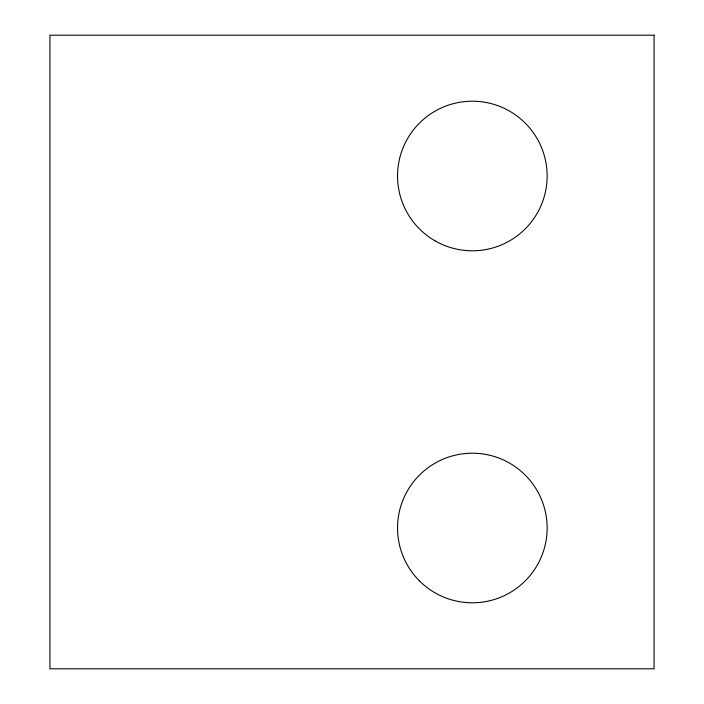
<?xml version="1.0" encoding="UTF-8"?>
<svg xmlns="http://www.w3.org/2000/svg" width="704" height="704" viewBox="0 0 704 704"><rect width="100%" height="100%" fill="white"/><g stroke="black" fill="none" stroke-linecap="round" stroke-linejoin="round"><path stroke-width="1.06" d="M654.06 35.2L49.94 35.2L49.94 668.8L654.06 668.8L654.06 35.2M419.452 580.888A74.8 74.8 0 0 0 544.597 547.36A74.8 74.8 0 0 0 452.989 455.752A74.8 74.8 0 0 0 419.452 580.888M434.94 240.777A74.8 74.8 0 0 0 547.14 176A74.8 74.8 0 0 0 434.94 111.223A74.8 74.8 0 0 0 434.94 240.777"/></g></svg>
